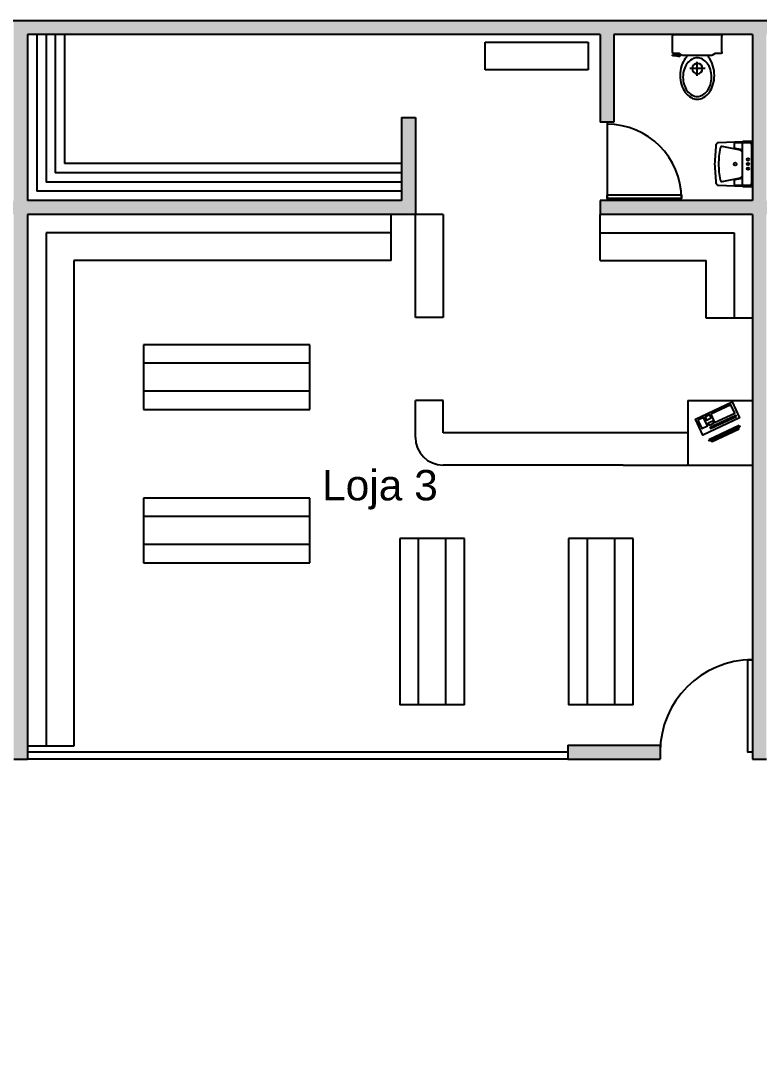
# Model space of a CAD drawing. Header units: metres. Extents: x 2965.9 to 2998, y 1590.4 to 1610.5.
# Drawn here: x 2981.96 to 2989.96, y 1599.35 to 1610.49 of the extents above; entities that cross this region are included whole.
import ezdxf

# ---------------------------------------------------------------- set-up
doc = ezdxf.new("R2010")
doc.units = ezdxf.units.M
doc.styles.add('arial', font='arial.ttf')

# ---------------------------------------------------------------- blocks, each defined once
blk = doc.blocks.new('gewrgrgr')
for p, q in [((0, 0.253), (0, -0.253)), ((0.189, 0.267), (0.018, 0.267)), ((0.207, 0.193), (0.207, 0.253)), ((0.22, 0.268, 0.62), (0.22, 0.188, 0.62)), ((0.231, 0.268, 0.62), (0.22, 0.268, 0.62)), ((0.231, 0.241, 0.62), (0.231, 0.268, 0.62)), ((0.241, 0.202, 0.62), (0.231, 0.241, 0.62)), ((0.228, 0.159), (0.207, 0.193)), ((0.22, 0.188, 0.62), (0.241, 0.188, 0.62)), ((0.228, -0.159), (0.228, 0.159)), ((0.228, 0.118, 0.32), (0.245, 0.118, 0.32)), ((0.241, 0.188, 0.62), (0.241, 0.202, 0.62)), ((0.37, -0.085), (0.37, 0.081)), ((0.448, 0), (0.296, 0)), ((0.207, -0.193), (0.228, -0.159)), ((0.207, -0.253), (0.207, -0.193)), ((0.228, -0.118, 0.32), (0.244, -0.118, 0.32)), ((0.189, -0.267), (0.018, -0.267))]:
    blk.add_line(p, q)
for points in [[(0.245, 0.118, -0.025691), (0.261, 0.131, -0.083213), (0.342, 0.17, -0.071868), (0.444, 0.185, -0.071868), (0.547, 0.17, -0.083213), (0.628, 0.131, -0.106686), (0.685, 0.067, -0.132415), (0.703, 0, -0.132415)], [(0.703, 0, -0.132415), (0.685, -0.067, -0.106686), (0.628, -0.131, -0.083213), (0.547, -0.17, -0.071868), (0.444, -0.185, -0.071868), (0.342, -0.17, -0.102933), (0.244, -0.118, -0.106686)]]:
    blk.add_lwpolyline(points, format="xyb")
blk.add_lwpolyline([(0.463, -0.155, -0.074259), (0.38, -0.142, -0.084949), (0.314, -0.109, -0.106298), (0.268, -0.057, -0.128632), (0.253, 0, -0.128632), (0.268, 0.057, -0.106298), (0.314, 0.109, -0.084949), (0.38, 0.142, -0.074259), (0.463, 0.155, -0.074259), (0.545, 0.142, -0.084949), (0.611, 0.109, -0.106298), (0.657, 0.057, -0.128632), (0.672, 0, -0.128632), (0.657, -0.057, -0.106298), (0.611, -0.109, -0.084949), (0.545, -0.142, -0.074259)], format="xyb", close=True)
blk.add_circle((0.37, -0.001), 0.0562)
for centre, start, end in [((0.013, 0.254), 69.6901, 184.0497), ((0.194, 0.254), 355.9503, 110.3099), ((0.013, -0.254), 175.9503, 290.3099), ((0.194, -0.254), 249.6901, 4.0497)]:
    blk.add_arc(centre, 0.0132, start, end)
blk = doc.blocks.new('erg')
blk.add_lwpolyline([(0.103, 0.242), (0.01, 0.242, 0.414214), (0, 0.232), (0, 0), (0, -0.232, 0.414214), (0.01, -0.242), (0.103, -0.242, 0.414214), (0.113, -0.232), (0.113, 0), (0.113, 0.232, 0.414214)], format="xyb", close=True)
for points in [[(0.125, 0.149), (0.124, 0.151, -0.401382), (0.133, 0.162), (0.19, 0.173, 0.362278), (0.198, 0.183), (0.198, 0.219, 0.414214), (0.188, 0.229), (0.028, 0.229, 0.414214), (0.008, 0.209), (0.008, -0.209, 0.414214), (0.028, -0.229), (0.188, -0.229, 0.414214), (0.198, -0.219), (0.198, -0.183, 0.362278), (0.19, -0.173), (0.133, -0.162, -0.401382), (0.124, -0.151), (0.125, -0.149)], [(0.107, -0.241), (0.367, -0.23, 0.374936), (0.396, -0.203, 0.011016), (0.41, 0, 0.011016), (0.396, 0.203, 0.374936), (0.367, 0.23), (0.107, 0.241)], [(0.113, -0.131, 0.361655), (0.13, -0.151), (0.328, -0.188, 0.413017), (0.351, -0.172, 0.047799), (0.367, 0, 0.047799), (0.351, 0.172, 0.413017), (0.328, 0.188), (0.13, 0.151, 0.361655), (0.113, 0.131)]]:
    blk.add_lwpolyline(points, format="xyb")
for centre, radius in [((0.048, 0.051), 0.0131), ((0.048, 0.001), 0.0131), ((0.188, 0), 0.0156), ((0.048, -0.049), 0.0131)]:
    blk.add_circle(centre, radius)

msp = doc.modelspace()

# ---------------------------------------------------------------- hatches: boundary and pattern name
h = msp.add_hatch(color=256)
h.dxf.hatch_style = 1
h.paths.add_polyline_path([(2982.034, 1610.343), (2988.234, 1610.343), (2988.234, 1609.393), (2988.384, 1609.393), (2988.384, 1610.343), (2989.884, 1610.343), (2989.884, 1608.543), (2988.384, 1608.543), (2988.234, 1608.543), (2988.234, 1608.393), (2989.884, 1608.393), (2989.884, 1602.493), (2990.034, 1602.493), (2990.034, 1608.393), (2991.684, 1608.393), (2991.684, 1608.543), (2991.534, 1608.543), (2990.034, 1608.543), (2990.034, 1610.343), (2991.534, 1610.343), (2991.534, 1609.393), (2991.684, 1609.393), (2991.684, 1610.343), (2997.884, 1610.343), (2997.884, 1608.543), (2993.834, 1608.543), (2993.834, 1609.443), (2993.684, 1609.443), (2993.684, 1608.543), (2993.684, 1608.393), (2997.884, 1608.393), (2998.034, 1608.393), (2998.034, 1610.343), (2998.032, 1610.493), (2981.884, 1610.493), (2981.884, 1608.543), (2977.834, 1608.543), (2977.834, 1609.393), (2977.834, 1609.443), (2977.684, 1609.443), (2977.684, 1609.393), (2977.684, 1608.393), (2981.884, 1608.393), (2981.884, 1602.493), (2982.034, 1602.493), (2982.034, 1608.393), (2986.234, 1608.393), (2986.234, 1608.543), (2986.234, 1609.443), (2986.084, 1609.443), (2986.084, 1608.543), (2982.034, 1608.543)])
h = msp.add_hatch(color=256)
h.dxf.hatch_style = 1
h.paths.add_polyline_path([(2971.884, 1602.493), (2972.884, 1602.493), (2972.884, 1602.643), (2971.884, 1602.643)])
h.paths.add_polyline_path([(2979.884, 1602.493), (2980.884, 1602.493), (2980.884, 1602.643), (2979.884, 1602.643)])
h.paths.add_polyline_path([(2987.884, 1602.493), (2988.884, 1602.493), (2988.884, 1602.643), (2987.884, 1602.643)])
h.paths.add_polyline_path([(2991.034, 1602.493), (2992.034, 1602.493), (2992.034, 1602.643), (2991.034, 1602.643)])
h.paths.add_polyline_path([(2992.034, 1598.343), (2992.034, 1598.493), (2991.034, 1598.493), (2991.034, 1598.343)])
h.paths.add_polyline_path([(2988.884, 1598.343), (2988.884, 1598.493), (2987.884, 1598.493), (2987.884, 1598.343)])
h.paths.add_polyline_path([(2980.884, 1598.493), (2979.884, 1598.493), (2979.884, 1598.343), (2980.884, 1598.343)])
h.paths.add_polyline_path([(2972.884, 1598.493), (2971.884, 1598.493), (2971.884, 1598.343), (2972.884, 1598.343)])

# ---------------------------------------------------------------- linework, layer by layer
for p, q in [((2973.884, 1610.493), (2998.032, 1610.493)), ((2982.034, 1610.343), (2982.034, 1608.543)), ((2988.234, 1610.343), (2982.034, 1610.343)), ((2988.234, 1610.343), (2988.234, 1609.393)), ((2989.884, 1610.343), (2988.384, 1610.343)), ((2988.384, 1610.343), (2988.384, 1609.393)), ((2989.884, 1610.343), (2989.884, 1608.543)), ((2986.084, 1609.443), (2986.084, 1608.543)), ((2986.084, 1609.443), (2986.234, 1609.443)), ((2986.234, 1609.443), (2986.234, 1608.543)), ((2988.384, 1609.393), (2988.234, 1609.393)), ((2988.309, 1609.393), (2988.309, 1608.543)), ((2986.084, 1608.543), (2982.034, 1608.543)), ((2986.234, 1608.543), (2986.234, 1608.393)), ((2988.384, 1608.543), (2988.234, 1608.543)), ((2988.234, 1608.543), (2988.234, 1608.393)), ((2989.884, 1608.543), (2988.384, 1608.543)), ((2986.234, 1608.393), (2982.034, 1608.393)), ((2982.034, 1608.393), (2982.034, 1602.493)), ((2989.884, 1608.393), (2988.234, 1608.393)), ((2989.884, 1608.393), (2989.884, 1602.493)), ((2989.184, 1606.377), (2989.884, 1606.377)), ((2989.184, 1606.377), (2989.184, 1605.677)), ((2989.74, 1606.105), (2989.412, 1605.952)), ((2989.747, 1606.089), (2989.419, 1605.936)), ((2989.732, 1606.062), (2989.449, 1605.93)), ((2988.484, 1605.677), (2989.884, 1605.677)), ((2987.884, 1602.568), (2982.034, 1602.568)), ((2987.884, 1602.643), (2988.884, 1602.643)), ((2987.884, 1602.643), (2987.884, 1602.493)), ((2988.884, 1602.643), (2988.884, 1602.493)), ((2981.884, 1602.493), (2982.034, 1602.493)), ((2987.884, 1602.493), (2982.034, 1602.493)), ((2987.884, 1602.493), (2988.884, 1602.493)), ((2989.884, 1602.493), (2990.034, 1602.493))]:
    msp.add_line(p, q)
at = {"ltscale": 0.5}
for p, q in [((2982.134, 1610.343), (2982.134, 1608.643)), ((2982.234, 1610.343), (2982.234, 1608.743)), ((2982.334, 1610.343), (2982.334, 1608.843)), ((2982.434, 1610.343), (2982.434, 1608.943)), ((2986.989, 1610.259), (2988.104, 1610.259)), ((2986.989, 1609.959), (2986.989, 1610.259)), ((2988.104, 1610.259), (2988.104, 1609.959)), ((2988.104, 1609.959), (2986.989, 1609.959)), ((2986.084, 1608.943), (2982.434, 1608.943)), ((2986.084, 1608.843), (2982.334, 1608.843)), ((2986.084, 1608.743), (2982.234, 1608.743)), ((2986.084, 1608.643), (2982.134, 1608.643)), ((2985.971, 1607.893), (2985.971, 1608.393)), ((2986.234, 1607.277), (2986.234, 1608.393)), ((2986.534, 1608.393), (2986.234, 1608.393)), ((2986.534, 1608.393), (2986.534, 1607.277)), ((2988.234, 1607.893), (2988.234, 1608.393)), ((2985.971, 1608.193), (2982.234, 1608.193)), ((2982.234, 1608.193), (2982.234, 1602.632)), ((2988.234, 1608.193), (2989.684, 1608.193)), ((2989.684, 1608.193), (2989.684, 1607.268)), ((2985.971, 1607.893), (2982.534, 1607.893)), ((2982.534, 1607.893), (2982.534, 1602.632)), ((2988.234, 1607.893), (2989.384, 1607.893)), ((2989.384, 1607.268), (2989.384, 1607.893)), ((2986.534, 1607.277), (2986.234, 1607.277)), ((2989.884, 1607.268), (2989.384, 1607.268)), ((2985.091, 1606.981), (2983.291, 1606.981)), ((2983.291, 1606.981), (2983.291, 1606.281)), ((2985.091, 1606.281), (2985.091, 1606.981)), ((2985.091, 1606.781), (2983.291, 1606.781)), ((2983.291, 1606.481), (2985.091, 1606.481)), ((2986.234, 1605.977), (2986.234, 1606.377)), ((2986.534, 1606.377), (2986.234, 1606.377)), ((2986.534, 1606.027), (2986.534, 1606.377)), ((2983.291, 1606.281), (2985.091, 1606.281)), ((2989.184, 1606.027), (2986.534, 1606.027)), ((2988.484, 1605.677), (2986.534, 1605.677)), ((2985.091, 1605.319), (2983.291, 1605.319)), ((2983.291, 1605.319), (2983.291, 1604.619)), ((2985.091, 1604.619), (2985.091, 1605.319)), ((2985.091, 1605.119), (2983.291, 1605.119)), ((2983.291, 1604.819), (2985.091, 1604.819)), ((2986.764, 1604.881), (2986.064, 1604.881)), ((2986.064, 1604.881), (2986.064, 1603.081)), ((2986.264, 1604.881), (2986.264, 1603.081)), ((2986.564, 1603.081), (2986.564, 1604.881)), ((2986.764, 1603.081), (2986.764, 1604.881)), ((2988.593, 1604.881), (2987.893, 1604.881)), ((2987.893, 1604.881), (2987.893, 1603.081)), ((2988.093, 1604.881), (2988.093, 1603.081)), ((2988.393, 1603.081), (2988.393, 1604.881)), ((2988.593, 1603.081), (2988.593, 1604.881)), ((2983.291, 1604.619), (2985.091, 1604.619)), ((2986.764, 1603.081), (2986.064, 1603.081)), ((2988.593, 1603.081), (2987.893, 1603.081)), ((2982.534, 1602.632), (2982.034, 1602.632))]:
    msp.add_line(p, q, dxfattribs=at)
at = {"ltscale": 0.009}
for points in [[(2988.309, 1608.564), (2988.309, 1608.604), (2989.114, 1608.604), (2989.114, 1608.564)], [(2989.884, 1602.568), (2989.834, 1602.568), (2989.834, 1603.568), (2989.884, 1603.568)]]:
    msp.add_lwpolyline(points, close=True, dxfattribs=at)
for points in [[(2989.663, 1606.361), (2989.743, 1606.189), (2989.345, 1606.003), (2989.265, 1606.175)], [(2989.437, 1606.188), (2989.421, 1606.223), (2989.371, 1606.199), (2989.387, 1606.164)], [(2989.432, 1606.228), (2989.474, 1606.138), (2989.693, 1606.24), (2989.651, 1606.33)], [(2989.292, 1606.164), (2989.335, 1606.073), (2989.395, 1606.101), (2989.353, 1606.192)], [(2989.465, 1606.133), (2989.455, 1606.154), (2989.403, 1606.13), (2989.413, 1606.109)], [(2989.709, 1606.205), (2989.705, 1606.214), (2989.425, 1606.083), (2989.429, 1606.074)]]:
    msp.add_lwpolyline(points, close=True)
for points in [[(2989.732, 1606.082), (2989.732, 1606.073), (2989.732, 1606.062)], [(2989.74, 1606.105), (2989.747, 1606.089)], [(2989.419, 1605.936), (2989.412, 1605.952)], [(2989.434, 1605.943), (2989.441, 1605.938), (2989.449, 1605.929)]]:
    msp.add_lwpolyline(points)
for centre, radius, start, end in [((2988.309, 1608.564), 0.806, 0, 90), ((2988.309, 1608.604), 0.806, 357.134, 0), ((2989.884, 1602.568), 1, 90, 180), ((2989.834, 1602.568), 1, 87.134, 90)]:
    msp.add_arc(centre, radius, start, end, dxfattribs=at)
msp.add_arc((2986.534, 1605.977), 0.3, 180, 270)

# ---------------------------------------------------------------- block references
at = {"xscale": -1, "rotation": 90}
msp.add_blockref('gewrgrgr', (2989.286, 1610.343), dxfattribs=at)
at = {"ltscale": 0.005, "rotation": 180}
msp.add_blockref('erg', (2989.884, 1608.939), dxfattribs=at)

# ---------------------------------------------------------------- texts
at = {"style": 'arial'}
msp.add_text('Loja 3', height=0.3294, dxfattribs=at).set_placement((2985.223, 1605.295))

doc.saveas('drawing.dxf')
